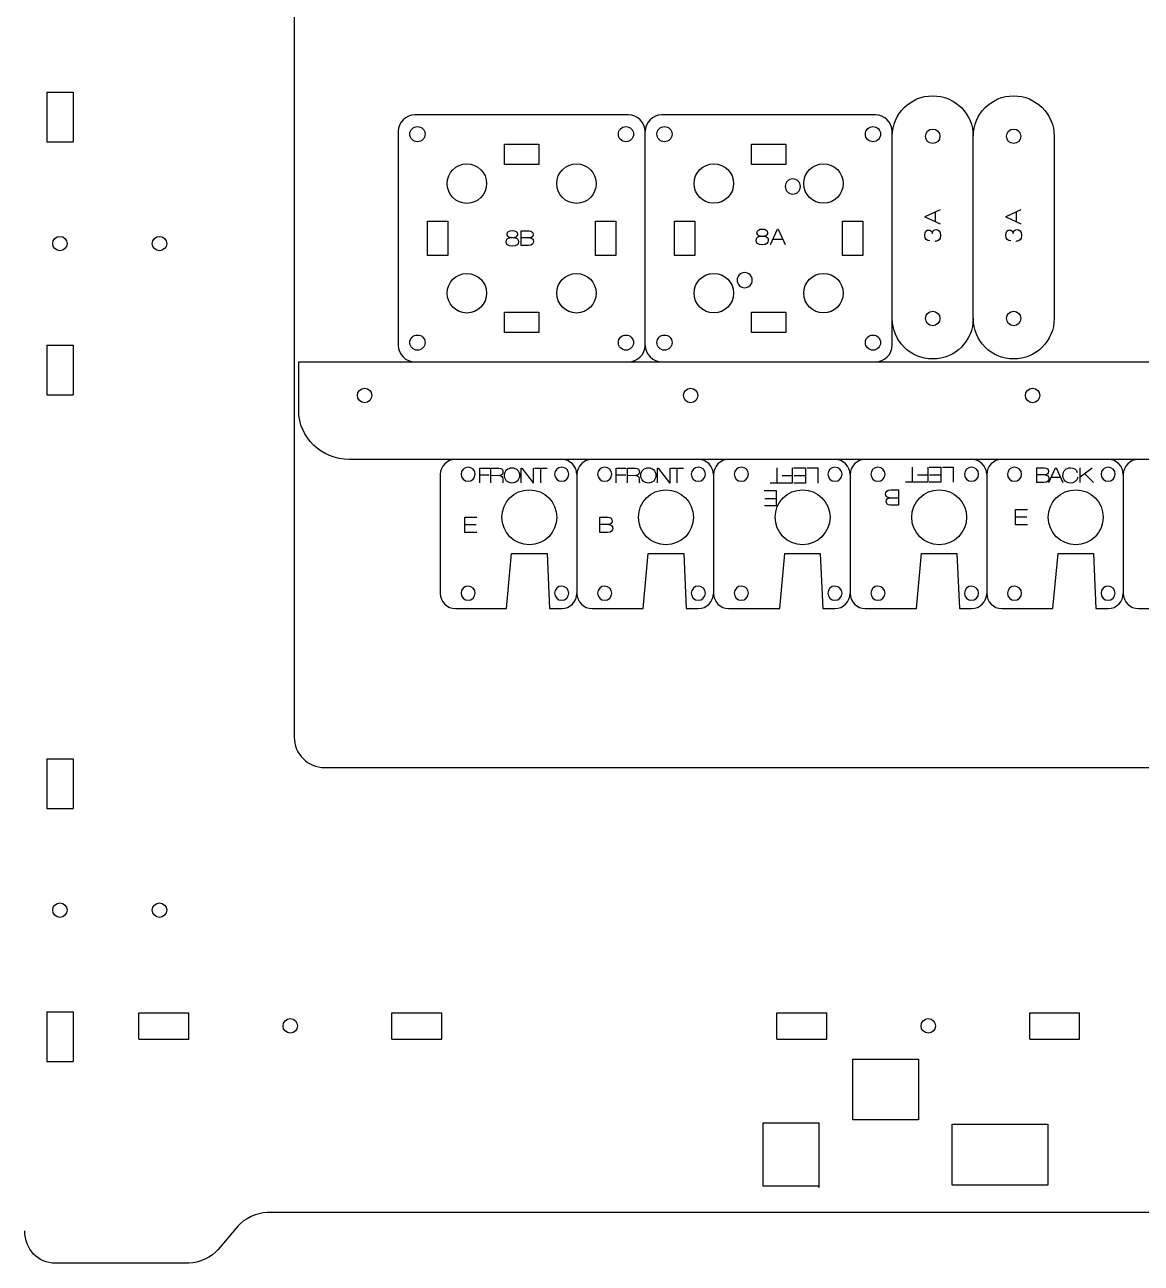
# Model space of a CAD drawing. Header units: millimetres. Extents: x -1145 to -73, y -501 to -113.
# Drawn here: x -430.2 to -209.6, y -500.6 to -255.9 of the extents above; entities that cross this region are included whole.
import ezdxf

# ---------------------------------------------------------------- set-up
doc = ezdxf.new("R2010")
doc.units = ezdxf.units.MM
doc.layers.add('CUTS', color=1, linetype='Continuous', true_color=0xff0000)
doc.layers.add('TEXT', color=5, linetype='Continuous', true_color=0x0000ff)

msp = doc.modelspace()

# ---------------------------------------------------------------- linework, layer by layer
at = {"layer": 'CUTS', "color": 1, "lineweight": 25, "true_color": 0xff0000}
for p, q in [((-425.9, -269.18), (-420.7, -269.18)), ((-425.9, -269.18), (-425.9, -279.02)), ((-420.7, -269.18), (-420.7, -279.02)), ((-425.9, -279.02), (-420.7, -279.02)), ((-425.9, -319.18), (-420.7, -319.18)), ((-425.9, -319.18), (-425.9, -329.02)), ((-420.7, -319.18), (-420.7, -329.02)), ((-425.9, -329.02), (-420.7, -329.02)), ((-425.9, -400.9), (-420.7, -400.9)), ((-425.9, -400.9), (-425.9, -410.75)), ((-420.7, -400.9), (-420.7, -410.75)), ((-425.9, -410.75), (-420.7, -410.75)), ((-425.9, -450.9), (-420.7, -450.9)), ((-425.9, -450.9), (-425.9, -460.75)), ((-420.7, -450.9), (-420.7, -460.75)), ((-407.69, -456.3), (-407.69, -451.1)), ((-407.69, -451.1), (-397.84, -451.1)), ((-397.84, -456.3), (-397.84, -451.1)), ((-357.69, -456.3), (-357.69, -451.1)), ((-357.69, -451.1), (-347.84, -451.1)), ((-347.84, -456.3), (-347.84, -451.1)), ((-281.6, -456.3), (-281.6, -451.1)), ((-281.6, -451.1), (-271.75, -451.1)), ((-271.75, -456.3), (-271.75, -451.1)), ((-231.6, -456.3), (-231.6, -451.1)), ((-231.6, -451.1), (-221.75, -451.1)), ((-221.75, -456.3), (-221.75, -451.1)), ((-407.69, -456.3), (-397.84, -456.3)), ((-357.69, -456.3), (-347.84, -456.3)), ((-281.6, -456.3), (-271.75, -456.3)), ((-231.6, -456.3), (-221.75, -456.3)), ((-425.9, -460.75), (-420.7, -460.75))]:
    msp.add_line(p, q, dxfattribs=at)
for points in [[(-376.99, -153.65), (-376.99, -396.65)], [(-310.94, -273.67), (-353.12, -273.68)], [(-262.12, -273.67), (-304.3, -273.68)], [(-108.37, -274.76), (-108.37, -351.38), (-113.58, -351.39), (-114.68, -341.76), (-362.93, -341.76), (-366.1, -341.76)], [(-356.44, -276.99), (-356.43, -319.17)], [(-307.61, -319.16), (-307.62, -276.98)], [(-258.79, -319.16), (-258.8, -276.98)], [(-242.79, -313.91), (-242.79, -277.91)], [(-226.79, -277.91), (-226.79, -313.91), (-226.79, -313.91)], [(-335.43, -279.48), (-328.63, -279.48), (-328.63, -283.48), (-335.43, -283.48), (-335.43, -279.48), (-335.43, -279.48)], [(-286.6, -279.48), (-279.8, -279.48), (-279.8, -283.48), (-286.6, -283.48), (-286.6, -279.48), (-286.6, -279.48)], [(-350.63, -294.68), (-346.63, -294.68), (-346.63, -301.48), (-350.63, -301.48), (-350.63, -294.68), (-350.63, -294.68)], [(-313.42, -301.49), (-317.42, -301.48), (-317.42, -294.68), (-313.42, -294.68), (-313.42, -301.49), (-313.42, -301.49)], [(-301.81, -294.68), (-297.81, -294.68), (-297.81, -301.48), (-301.81, -301.48), (-301.81, -294.68), (-301.81, -294.68)], [(-268.6, -294.68), (-264.6, -294.68), (-264.6, -301.48), (-268.6, -301.48), (-268.6, -294.68), (-268.6, -294.68)], [(-335.43, -312.68), (-328.63, -312.68), (-328.63, -316.68), (-335.43, -316.68), (-335.43, -312.68), (-335.43, -312.68)], [(-286.61, -316.68), (-286.6, -312.68), (-279.8, -312.68), (-279.8, -316.68), (-286.61, -316.68), (-286.61, -316.68)], [(-376.1, -332.12), (-376.1, -322.48), (-164.72, -322.48)], [(-348.11, -344.76), (-348.11, -368.23)], [(-321.11, -344.76), (-321.11, -368.23)], [(-294.12, -344.76), (-294.12, -368.23)], [(-267.12, -344.76), (-267.12, -368.23)], [(-240.12, -344.76), (-240.12, -368.23)], [(-213.13, -344.76), (-213.13, -368.23)], [(-345.11, -371.23), (-335.01, -371.23), (-334.01, -360.38), (-327.01, -360.38), (-327.01, -360.38), (-326.51, -371.23), (-324.11, -371.23)], [(-318.11, -371.23), (-308.01, -371.23), (-307.01, -360.38), (-300.01, -360.38), (-300.01, -360.38), (-299.51, -371.23), (-297.12, -371.23)], [(-291.12, -371.23), (-281.02, -371.23), (-280.02, -360.38), (-273.02, -360.38), (-272.52, -371.23), (-270.12, -371.23)], [(-264.12, -371.23), (-254.02, -371.23), (-253.02, -360.38), (-246.02, -360.38), (-246.02, -360.38), (-245.52, -371.23), (-243.12, -371.23)], [(-237.12, -371.23), (-227.03, -371.23), (-226.03, -360.38), (-219.03, -360.38), (-219.03, -360.38), (-218.53, -371.23), (-216.13, -371.23)], [(-210.13, -371.23), (-200.03, -371.23), (-199.03, -360.38), (-192.03, -360.38), (-192.03, -360.38), (-191.53, -371.23), (-189.13, -371.23)], [(-370.99, -402.65), (-112.19, -402.65), (-112.12, -402.59), (-112.12, -402.59)], [(-266.58, -460.25), (-253.58, -460.25), (-253.58, -472.25), (-266.58, -472.25), (-266.58, -460.25), (-266.58, -460.25)], [(-273.28, -485.35), (-284.28, -485.35), (-284.28, -472.85), (-273.28, -472.85), (-273.28, -485.65), (-273.28, -485.35), (-273.28, -485.35)], [(-246.98, -473.15), (-228.07, -473.15), (-228.07, -485.15), (-246.98, -485.15), (-246.98, -473.15), (-246.98, -473.15)], [(-121.04, -490.6), (-382.34, -490.6)], [(-388.14, -493.3), (-391.99, -497.9)], [(-397.78, -500.6), (-424.24, -500.6)]]:
    msp.add_lwpolyline(points, dxfattribs=at)
for points in [[(-258.79, -277.91), (-258.79, -273.49), (-255.21, -269.91), (-250.79, -269.91)], [(-250.79, -269.91), (-246.37, -269.91), (-242.79, -273.49), (-242.79, -277.91)], [(-242.79, -277.91), (-242.79, -273.49), (-239.21, -269.91), (-234.79, -269.91)], [(-234.79, -269.91), (-230.37, -269.91), (-226.79, -273.49), (-226.79, -277.91)], [(-353.12, -273.68), (-354.94, -273.68), (-356.44, -275.17), (-356.44, -276.99)], [(-307.62, -276.98), (-307.62, -275.16), (-309.12, -273.67), (-310.94, -273.67)], [(-304.3, -273.68), (-306.12, -273.68), (-307.61, -275.17), (-307.61, -276.99)], [(-258.8, -276.98), (-258.8, -275.16), (-260.29, -273.67), (-262.12, -273.67)], [(-354.13, -277.48), (-354.13, -276.65), (-353.46, -275.98), (-352.63, -275.98)], [(-352.63, -275.98), (-351.8, -275.98), (-351.13, -276.65), (-351.13, -277.48)], [(-312.92, -277.48), (-312.92, -276.65), (-312.25, -275.98), (-311.42, -275.98)], [(-311.42, -275.98), (-310.59, -275.98), (-309.92, -276.65), (-309.92, -277.48)], [(-305.31, -277.48), (-305.31, -276.65), (-304.64, -275.98), (-303.81, -275.98)], [(-303.81, -275.98), (-302.98, -275.98), (-302.31, -276.65), (-302.31, -277.48)], [(-264.1, -277.48), (-264.1, -276.65), (-263.43, -275.98), (-262.6, -275.98)], [(-262.6, -275.98), (-261.77, -275.98), (-261.1, -276.65), (-261.1, -277.48)], [(-252.22, -277.91), (-252.22, -277.12), (-251.58, -276.49), (-250.79, -276.49)], [(-250.79, -276.49), (-250.01, -276.49), (-249.37, -277.12), (-249.37, -277.91)], [(-236.22, -277.91), (-236.22, -277.12), (-235.58, -276.49), (-234.79, -276.49)], [(-234.79, -276.49), (-234.01, -276.49), (-233.37, -277.12), (-233.37, -277.91)], [(-352.63, -278.98), (-353.46, -278.98), (-354.13, -278.3), (-354.13, -277.48)], [(-351.13, -277.48), (-351.13, -278.3), (-351.8, -278.98), (-352.63, -278.98)], [(-311.42, -278.98), (-312.25, -278.98), (-312.92, -278.3), (-312.92, -277.48)], [(-309.92, -277.48), (-309.92, -278.3), (-310.59, -278.98), (-311.42, -278.98)], [(-303.81, -278.98), (-304.64, -278.98), (-305.31, -278.3), (-305.31, -277.48)], [(-302.31, -277.48), (-302.31, -278.3), (-302.98, -278.98), (-303.81, -278.98)], [(-262.6, -278.98), (-263.43, -278.98), (-264.1, -278.3), (-264.1, -277.48)], [(-261.1, -277.48), (-261.1, -278.3), (-261.77, -278.98), (-262.6, -278.98)], [(-250.79, -279.34), (-251.58, -279.34), (-252.22, -278.7), (-252.22, -277.91)], [(-249.37, -277.91), (-249.37, -278.7), (-250.01, -279.34), (-250.79, -279.34)], [(-234.79, -279.34), (-235.58, -279.34), (-236.22, -278.7), (-236.22, -277.91)], [(-233.37, -277.91), (-233.37, -278.7), (-234.01, -279.34), (-234.79, -279.34)], [(-346.75, -287.27), (-346.75, -285.11), (-345.01, -283.37), (-342.85, -283.37)], [(-342.85, -283.37), (-340.7, -283.37), (-338.95, -285.11), (-338.95, -287.27)], [(-325.1, -287.27), (-325.1, -285.11), (-323.35, -283.37), (-321.2, -283.37)], [(-321.2, -283.37), (-319.04, -283.37), (-317.3, -285.11), (-317.3, -287.27)], [(-297.95, -287.25), (-297.95, -285.1), (-296.2, -283.35), (-294.05, -283.35)], [(-294.05, -283.35), (-291.9, -283.35), (-290.15, -285.1), (-290.15, -287.25)], [(-276.29, -287.25), (-276.29, -285.1), (-274.55, -283.35), (-272.39, -283.35)], [(-272.39, -283.35), (-270.24, -283.35), (-268.49, -285.1), (-268.49, -287.25)], [(-278.45, -286.33), (-279.28, -286.33), (-279.95, -287), (-279.95, -287.83)], [(-276.95, -287.83), (-276.95, -287), (-277.62, -286.33), (-278.45, -286.33)], [(-342.85, -291.17), (-345.01, -291.17), (-346.75, -289.42), (-346.75, -287.27)], [(-338.95, -287.27), (-338.95, -289.42), (-340.7, -291.17), (-342.85, -291.17)], [(-321.2, -291.17), (-323.35, -291.17), (-325.1, -289.42), (-325.1, -287.27)], [(-317.3, -287.27), (-317.3, -289.42), (-319.04, -291.17), (-321.2, -291.17)], [(-294.05, -291.15), (-296.2, -291.15), (-297.95, -289.4), (-297.95, -287.25)], [(-290.15, -287.25), (-290.15, -289.4), (-291.9, -291.15), (-294.05, -291.15)], [(-279.95, -287.83), (-279.95, -288.66), (-279.28, -289.33), (-278.45, -289.33)], [(-278.45, -289.33), (-277.62, -289.33), (-276.95, -288.66), (-276.95, -287.83)], [(-272.39, -291.15), (-274.55, -291.15), (-276.29, -289.4), (-276.29, -287.25)], [(-268.49, -287.25), (-268.49, -289.4), (-270.24, -291.15), (-272.39, -291.15)], [(-424.72, -299.1), (-424.72, -298.31), (-424.08, -297.68), (-423.3, -297.68)], [(-423.3, -297.68), (-422.51, -297.68), (-421.87, -298.31), (-421.87, -299.1)], [(-405.04, -299.1), (-405.04, -298.31), (-404.4, -297.68), (-403.61, -297.68)], [(-403.61, -297.68), (-402.83, -297.68), (-402.19, -298.31), (-402.19, -299.1)], [(-423.3, -300.52), (-424.08, -300.52), (-424.72, -299.89), (-424.72, -299.1)], [(-421.87, -299.1), (-421.87, -299.89), (-422.51, -300.52), (-423.3, -300.52)], [(-403.61, -300.52), (-404.4, -300.52), (-405.04, -299.89), (-405.04, -299.1)], [(-402.19, -299.1), (-402.19, -299.89), (-402.83, -300.52), (-403.61, -300.52)], [(-346.75, -308.93), (-346.75, -306.77), (-345.01, -305.03), (-342.85, -305.03)], [(-342.85, -305.03), (-340.7, -305.03), (-338.95, -306.77), (-338.95, -308.93)], [(-325.1, -308.93), (-325.1, -306.77), (-323.35, -305.03), (-321.2, -305.03)], [(-321.2, -305.03), (-319.04, -305.03), (-317.3, -306.77), (-317.3, -308.93)], [(-297.95, -308.91), (-297.95, -306.75), (-296.2, -305.01), (-294.05, -305.01)], [(-294.05, -305.01), (-291.9, -305.01), (-290.15, -306.75), (-290.15, -308.91)], [(-287.95, -304.83), (-288.78, -304.83), (-289.45, -305.5), (-289.45, -306.33)], [(-286.45, -306.33), (-286.45, -305.5), (-287.12, -304.83), (-287.95, -304.83)], [(-276.29, -308.91), (-276.29, -306.75), (-274.55, -305.01), (-272.39, -305.01)], [(-272.39, -305.01), (-270.24, -305.01), (-268.49, -306.75), (-268.49, -308.91)], [(-289.45, -306.33), (-289.45, -307.16), (-288.78, -307.83), (-287.95, -307.83)], [(-287.95, -307.83), (-287.12, -307.83), (-286.45, -307.16), (-286.45, -306.33)], [(-342.85, -312.83), (-345.01, -312.83), (-346.75, -311.08), (-346.75, -308.93)], [(-338.95, -308.93), (-338.95, -311.08), (-340.7, -312.83), (-342.85, -312.83)], [(-321.2, -312.83), (-323.35, -312.83), (-325.1, -311.08), (-325.1, -308.93)], [(-317.3, -308.93), (-317.3, -311.08), (-319.04, -312.83), (-321.2, -312.83)], [(-294.05, -312.81), (-296.2, -312.81), (-297.95, -311.06), (-297.95, -308.91)], [(-290.15, -308.91), (-290.15, -311.06), (-291.9, -312.81), (-294.05, -312.81)], [(-272.39, -312.81), (-274.55, -312.81), (-276.29, -311.06), (-276.29, -308.91)], [(-268.49, -308.91), (-268.49, -311.06), (-270.24, -312.81), (-272.39, -312.81)], [(-252.22, -313.91), (-252.22, -313.12), (-251.58, -312.49), (-250.79, -312.49)], [(-250.79, -312.49), (-250.01, -312.49), (-249.37, -313.12), (-249.37, -313.91)], [(-236.22, -313.91), (-236.22, -313.12), (-235.58, -312.49), (-234.79, -312.49)], [(-234.79, -312.49), (-234.01, -312.49), (-233.37, -313.12), (-233.37, -313.91)], [(-250.79, -321.91), (-255.21, -321.91), (-258.79, -318.33), (-258.79, -313.91)], [(-250.79, -315.34), (-251.58, -315.34), (-252.22, -314.7), (-252.22, -313.91)], [(-249.37, -313.91), (-249.37, -314.7), (-250.01, -315.34), (-250.79, -315.34)], [(-242.79, -313.91), (-242.79, -318.33), (-246.37, -321.91), (-250.79, -321.91)], [(-234.79, -321.91), (-239.21, -321.91), (-242.79, -318.33), (-242.79, -313.91)], [(-234.79, -315.34), (-235.58, -315.34), (-236.22, -314.7), (-236.22, -313.91)], [(-226.79, -313.91), (-226.79, -318.33), (-230.37, -321.91), (-234.79, -321.91)], [(-233.37, -313.91), (-233.37, -314.7), (-234.01, -315.34), (-234.79, -315.34)], [(-354.13, -318.68), (-354.13, -317.85), (-353.46, -317.18), (-352.63, -317.18)], [(-352.63, -317.18), (-351.8, -317.18), (-351.13, -317.85), (-351.13, -318.68)], [(-312.92, -318.68), (-312.92, -317.85), (-312.25, -317.18), (-311.42, -317.18)], [(-311.42, -317.18), (-310.59, -317.18), (-309.92, -317.85), (-309.92, -318.68)], [(-305.31, -318.68), (-305.31, -317.85), (-304.64, -317.18), (-303.81, -317.18)], [(-303.81, -317.18), (-302.98, -317.18), (-302.31, -317.85), (-302.31, -318.68)], [(-264.1, -318.68), (-264.1, -317.85), (-263.43, -317.18), (-262.6, -317.18)], [(-262.6, -317.18), (-261.77, -317.18), (-261.1, -317.85), (-261.1, -318.68)], [(-356.43, -319.17), (-356.43, -321), (-354.93, -322.49), (-353.11, -322.49)], [(-352.63, -320.18), (-353.46, -320.18), (-354.13, -319.51), (-354.13, -318.68)], [(-351.13, -318.68), (-351.13, -319.51), (-351.8, -320.18), (-352.63, -320.18)], [(-311.42, -320.18), (-312.25, -320.18), (-312.92, -319.51), (-312.92, -318.68)], [(-309.92, -318.68), (-309.92, -319.51), (-310.59, -320.18), (-311.42, -320.18)], [(-310.93, -322.48), (-309.11, -322.48), (-307.61, -320.99), (-307.61, -319.16)], [(-307.6, -319.17), (-307.6, -321), (-306.11, -322.49), (-304.29, -322.49)], [(-303.81, -320.18), (-304.64, -320.18), (-305.31, -319.51), (-305.31, -318.68)], [(-302.31, -318.68), (-302.31, -319.51), (-302.98, -320.18), (-303.81, -320.18)], [(-262.6, -320.18), (-263.43, -320.18), (-264.1, -319.51), (-264.1, -318.68)], [(-261.1, -318.68), (-261.1, -319.51), (-261.77, -320.18), (-262.6, -320.18)], [(-262.11, -322.48), (-260.28, -322.48), (-258.79, -320.99), (-258.79, -319.16)], [(-364.5, -329.12), (-364.5, -328.34), (-363.87, -327.7), (-363.08, -327.7)], [(-363.08, -327.7), (-362.29, -327.7), (-361.65, -328.34), (-361.65, -329.12)], [(-300.05, -329.12), (-300.05, -328.34), (-299.42, -327.7), (-298.63, -327.7)], [(-298.63, -327.7), (-297.84, -327.7), (-297.2, -328.34), (-297.2, -329.12)], [(-232.48, -329.12), (-232.48, -328.34), (-231.84, -327.7), (-231.05, -327.7)], [(-231.05, -327.7), (-230.26, -327.7), (-229.63, -328.34), (-229.63, -329.12)], [(-363.08, -330.55), (-363.87, -330.55), (-364.5, -329.91), (-364.5, -329.12)], [(-361.65, -329.12), (-361.65, -329.91), (-362.29, -330.55), (-363.08, -330.55)], [(-298.63, -330.55), (-299.42, -330.55), (-300.05, -329.91), (-300.05, -329.12)], [(-297.2, -329.12), (-297.2, -329.91), (-297.84, -330.55), (-298.63, -330.55)], [(-231.05, -330.55), (-231.84, -330.55), (-232.48, -329.91), (-232.48, -329.12)], [(-229.63, -329.12), (-229.63, -329.91), (-230.26, -330.55), (-231.05, -330.55)], [(-366.1, -341.76), (-371.6, -341.76), (-376.1, -337.43), (-376.1, -332.12)], [(-345.11, -341.76), (-346.77, -341.76), (-348.11, -343.11), (-348.11, -344.76)], [(-321.11, -344.76), (-321.11, -343.11), (-322.45, -341.76), (-324.11, -341.76)], [(-318.11, -341.76), (-319.77, -341.76), (-321.11, -343.11), (-321.11, -344.76)], [(-294.12, -344.76), (-294.12, -343.11), (-295.46, -341.76), (-297.12, -341.76)], [(-291.12, -341.76), (-292.77, -341.76), (-294.12, -343.11), (-294.12, -344.76)], [(-267.12, -344.76), (-267.12, -343.11), (-268.46, -341.76), (-270.12, -341.76)], [(-264.12, -341.76), (-265.78, -341.76), (-267.12, -343.11), (-267.12, -344.76)], [(-240.12, -344.76), (-240.12, -343.11), (-241.47, -341.76), (-243.12, -341.76)], [(-237.12, -341.76), (-238.78, -341.76), (-240.12, -343.11), (-240.12, -344.76)], [(-213.13, -344.76), (-213.13, -343.11), (-214.47, -341.76), (-216.13, -341.76)], [(-210.13, -341.76), (-211.79, -341.76), (-213.13, -343.11), (-213.13, -344.76)], [(-342.6, -343.3), (-343.38, -343.29), (-344.01, -343.92), (-344.01, -344.69)], [(-344.01, -344.69), (-344.01, -345.46), (-343.39, -346.09), (-342.61, -346.09)], [(-342.61, -346.09), (-341.84, -346.1), (-341.21, -345.47), (-341.21, -344.7)], [(-341.21, -344.7), (-341.21, -343.93), (-341.83, -343.3), (-342.6, -343.3)], [(-324.11, -343.3), (-324.88, -343.29), (-325.51, -343.92), (-325.51, -344.69)], [(-325.51, -344.69), (-325.51, -345.46), (-324.89, -346.09), (-324.12, -346.09)], [(-324.12, -346.09), (-323.34, -346.1), (-322.71, -345.47), (-322.71, -344.7)], [(-322.71, -344.7), (-322.71, -343.93), (-323.33, -343.3), (-324.11, -343.3)], [(-315.61, -343.3), (-316.38, -343.29), (-317.01, -343.92), (-317.01, -344.69)], [(-317.01, -344.69), (-317.01, -345.46), (-316.39, -346.09), (-315.62, -346.09)], [(-315.62, -346.09), (-314.84, -346.1), (-314.21, -345.47), (-314.21, -344.7)], [(-314.21, -344.7), (-314.21, -343.93), (-314.83, -343.3), (-315.61, -343.3)], [(-298.51, -344.69), (-298.52, -345.46), (-297.89, -346.09), (-297.12, -346.09)], [(-297.11, -343.3), (-297.88, -343.29), (-298.51, -343.92), (-298.51, -344.69)], [(-297.12, -346.09), (-296.35, -346.1), (-295.72, -345.47), (-295.72, -344.7)], [(-295.72, -344.7), (-295.71, -343.93), (-296.34, -343.3), (-297.11, -343.3)], [(-290.01, -344.69), (-290.02, -345.46), (-289.39, -346.09), (-288.62, -346.09)], [(-288.61, -343.3), (-289.38, -343.29), (-290.01, -343.92), (-290.01, -344.69)], [(-288.62, -346.09), (-287.85, -346.1), (-287.22, -345.47), (-287.21, -344.7)], [(-287.21, -344.7), (-287.21, -343.93), (-287.84, -343.3), (-288.61, -343.3)], [(-270.11, -343.3), (-270.89, -343.29), (-271.51, -343.92), (-271.52, -344.69)], [(-271.52, -344.69), (-271.52, -345.46), (-270.9, -346.09), (-270.12, -346.09)], [(-270.12, -346.09), (-269.35, -346.1), (-268.72, -345.47), (-268.72, -344.7)], [(-268.72, -344.7), (-268.72, -343.93), (-269.34, -343.3), (-270.11, -343.3)], [(-261.61, -343.3), (-262.39, -343.29), (-263.02, -343.92), (-263.02, -344.69)], [(-263.02, -344.69), (-263.02, -345.46), (-262.4, -346.09), (-261.62, -346.09)], [(-261.62, -346.09), (-260.85, -346.1), (-260.22, -345.47), (-260.22, -344.7)], [(-260.22, -344.7), (-260.22, -343.93), (-260.84, -343.3), (-261.61, -343.3)], [(-243.12, -343.3), (-243.89, -343.29), (-244.52, -343.92), (-244.52, -344.69)], [(-244.52, -344.69), (-244.52, -345.46), (-243.9, -346.09), (-243.13, -346.09)], [(-243.13, -346.09), (-242.35, -346.1), (-241.72, -345.47), (-241.72, -344.7)], [(-241.72, -344.7), (-241.72, -343.93), (-242.34, -343.3), (-243.12, -343.3)], [(-236.02, -344.69), (-236.03, -345.46), (-235.4, -346.09), (-234.63, -346.09)], [(-234.62, -343.3), (-235.39, -343.29), (-236.02, -343.92), (-236.02, -344.69)], [(-234.63, -346.09), (-233.86, -346.1), (-233.23, -345.47), (-233.22, -344.7)], [(-233.22, -344.7), (-233.22, -343.93), (-233.85, -343.3), (-234.62, -343.3)], [(-217.52, -344.69), (-217.53, -345.46), (-216.9, -346.09), (-216.13, -346.09)], [(-216.12, -343.3), (-216.89, -343.29), (-217.52, -343.92), (-217.52, -344.69)], [(-216.13, -346.09), (-215.36, -346.1), (-214.73, -345.47), (-214.72, -344.7)], [(-214.72, -344.7), (-214.72, -343.93), (-215.35, -343.3), (-216.12, -343.3)], [(-335.94, -353.19), (-335.94, -350.2), (-333.51, -347.77), (-330.51, -347.77)], [(-330.51, -347.77), (-327.51, -347.77), (-325.09, -350.2), (-325.09, -353.19)], [(-308.94, -353.19), (-308.94, -350.2), (-306.51, -347.77), (-303.51, -347.77)], [(-303.51, -347.77), (-300.52, -347.77), (-298.09, -350.2), (-298.09, -353.19)], [(-281.94, -353.19), (-281.94, -350.2), (-279.51, -347.77), (-276.52, -347.77)], [(-276.52, -347.77), (-273.52, -347.77), (-271.09, -350.2), (-271.09, -353.19)], [(-254.94, -353.19), (-254.94, -350.2), (-252.52, -347.77), (-249.52, -347.77)], [(-249.52, -347.77), (-246.52, -347.77), (-244.09, -350.2), (-244.09, -353.19)], [(-227.95, -353.19), (-227.95, -350.2), (-225.52, -347.77), (-222.53, -347.77)], [(-222.53, -347.77), (-219.53, -347.77), (-217.1, -350.2), (-217.1, -353.19)], [(-330.51, -358.62), (-333.51, -358.62), (-335.94, -356.19), (-335.94, -353.19)], [(-325.09, -353.19), (-325.09, -356.19), (-327.51, -358.62), (-330.51, -358.62)], [(-303.51, -358.62), (-306.51, -358.62), (-308.94, -356.19), (-308.94, -353.19)], [(-298.09, -353.19), (-298.09, -356.19), (-300.52, -358.62), (-303.51, -358.62)], [(-276.52, -358.62), (-279.51, -358.62), (-281.94, -356.19), (-281.94, -353.19)], [(-271.09, -353.19), (-271.09, -356.19), (-273.52, -358.62), (-276.52, -358.62)], [(-249.52, -358.62), (-252.52, -358.62), (-254.94, -356.19), (-254.94, -353.19)], [(-244.09, -353.19), (-244.09, -356.19), (-246.52, -358.62), (-249.52, -358.62)], [(-222.53, -358.62), (-225.52, -358.62), (-227.95, -356.19), (-227.95, -353.19)], [(-217.1, -353.19), (-217.1, -356.19), (-219.53, -358.62), (-222.53, -358.62)], [(-342.6, -366.8), (-343.38, -366.79), (-344.01, -367.42), (-344.01, -368.19)], [(-341.21, -368.2), (-341.2, -367.43), (-341.83, -366.8), (-342.6, -366.8)], [(-324.11, -366.8), (-324.88, -366.79), (-325.51, -367.42), (-325.51, -368.19)], [(-322.71, -368.2), (-322.71, -367.43), (-323.33, -366.8), (-324.11, -366.8)], [(-315.61, -366.8), (-316.38, -366.79), (-317.01, -367.42), (-317.01, -368.19)], [(-314.21, -368.2), (-314.21, -367.43), (-314.83, -366.8), (-315.61, -366.8)], [(-297.11, -366.8), (-297.88, -366.79), (-298.51, -367.42), (-298.51, -368.19)], [(-295.72, -368.2), (-295.71, -367.43), (-296.34, -366.8), (-297.11, -366.8)], [(-288.61, -366.8), (-289.38, -366.79), (-290.01, -367.42), (-290.01, -368.19)], [(-287.21, -368.2), (-287.21, -367.43), (-287.84, -366.8), (-288.61, -366.8)], [(-270.11, -366.8), (-270.89, -366.79), (-271.51, -367.42), (-271.52, -368.19)], [(-268.72, -368.2), (-268.72, -367.43), (-269.34, -366.8), (-270.11, -366.8)], [(-261.61, -366.8), (-262.39, -366.79), (-263.02, -367.42), (-263.02, -368.19)], [(-260.22, -368.2), (-260.21, -367.43), (-260.84, -366.8), (-261.61, -366.8)], [(-243.12, -366.8), (-243.89, -366.79), (-244.52, -367.42), (-244.52, -368.19)], [(-241.72, -368.2), (-241.72, -367.43), (-242.34, -366.8), (-243.12, -366.8)], [(-234.62, -366.8), (-235.39, -366.79), (-236.02, -367.42), (-236.02, -368.19)], [(-233.22, -368.2), (-233.22, -367.43), (-233.85, -366.8), (-234.62, -366.8)], [(-216.12, -366.8), (-216.9, -366.79), (-217.52, -367.42), (-217.53, -368.19)], [(-214.73, -368.2), (-214.72, -367.43), (-215.35, -366.8), (-216.12, -366.8)], [(-348.11, -368.23), (-348.11, -369.89), (-346.77, -371.23), (-345.11, -371.23)], [(-344.01, -368.19), (-344.01, -368.96), (-343.39, -369.59), (-342.61, -369.59)], [(-342.61, -369.59), (-341.84, -369.6), (-341.21, -368.97), (-341.21, -368.2)], [(-325.51, -368.19), (-325.51, -368.96), (-324.89, -369.59), (-324.12, -369.59)], [(-324.12, -369.59), (-323.34, -369.6), (-322.71, -368.97), (-322.71, -368.2)], [(-324.11, -371.23), (-322.45, -371.23), (-321.11, -369.89), (-321.11, -368.23)], [(-321.11, -368.23), (-321.11, -369.89), (-319.77, -371.23), (-318.11, -371.23)], [(-317.01, -368.19), (-317.01, -368.96), (-316.39, -369.59), (-315.62, -369.59)], [(-315.62, -369.59), (-314.84, -369.6), (-314.21, -368.97), (-314.21, -368.2)], [(-298.51, -368.19), (-298.52, -368.96), (-297.89, -369.59), (-297.12, -369.59)], [(-297.12, -369.59), (-296.35, -369.6), (-295.72, -368.97), (-295.72, -368.2)], [(-297.12, -371.23), (-295.46, -371.23), (-294.12, -369.89), (-294.12, -368.23)], [(-294.12, -368.23), (-294.12, -369.89), (-292.77, -371.23), (-291.12, -371.23)], [(-290.01, -368.19), (-290.02, -368.96), (-289.39, -369.59), (-288.62, -369.59)], [(-288.62, -369.59), (-287.85, -369.6), (-287.22, -368.97), (-287.21, -368.2)], [(-271.52, -368.19), (-271.52, -368.96), (-270.9, -369.59), (-270.12, -369.59)], [(-270.12, -369.59), (-269.35, -369.6), (-268.72, -368.97), (-268.72, -368.2)], [(-270.12, -371.23), (-268.46, -371.23), (-267.12, -369.89), (-267.12, -368.23)], [(-267.12, -368.23), (-267.12, -369.89), (-265.78, -371.23), (-264.12, -371.23)], [(-263.02, -368.19), (-263.02, -368.96), (-262.4, -369.59), (-261.62, -369.59)], [(-261.62, -369.59), (-260.85, -369.6), (-260.22, -368.97), (-260.22, -368.2)], [(-244.52, -368.19), (-244.52, -368.96), (-243.9, -369.59), (-243.13, -369.59)], [(-243.13, -369.59), (-242.35, -369.6), (-241.72, -368.97), (-241.72, -368.2)], [(-243.12, -371.23), (-241.47, -371.23), (-240.12, -369.89), (-240.12, -368.23)], [(-240.12, -368.23), (-240.12, -369.89), (-238.78, -371.23), (-237.12, -371.23)], [(-236.02, -368.19), (-236.03, -368.96), (-235.4, -369.59), (-234.63, -369.59)], [(-234.63, -369.59), (-233.86, -369.6), (-233.23, -368.97), (-233.22, -368.2)], [(-217.53, -368.19), (-217.53, -368.96), (-216.91, -369.59), (-216.13, -369.59)], [(-216.13, -369.59), (-215.36, -369.6), (-214.73, -368.97), (-214.73, -368.2)], [(-216.13, -371.23), (-214.47, -371.23), (-213.13, -369.89), (-213.13, -368.23)], [(-213.13, -368.23), (-213.13, -369.89), (-211.79, -371.23), (-210.13, -371.23)], [(-376.99, -396.65), (-376.99, -399.97), (-374.3, -402.65), (-370.99, -402.65)], [(-424.72, -430.82), (-424.72, -430.04), (-424.08, -429.4), (-423.3, -429.4)], [(-423.3, -429.4), (-422.51, -429.4), (-421.87, -430.04), (-421.87, -430.82)], [(-405.04, -430.82), (-405.04, -430.03), (-404.4, -429.4), (-403.61, -429.4)], [(-403.61, -429.4), (-402.83, -429.4), (-402.19, -430.03), (-402.19, -430.82)], [(-423.3, -432.25), (-424.08, -432.25), (-424.72, -431.61), (-424.72, -430.82)], [(-421.87, -430.82), (-421.87, -431.61), (-422.51, -432.25), (-423.3, -432.25)], [(-403.61, -432.25), (-404.4, -432.25), (-405.04, -431.61), (-405.04, -430.82)], [(-402.19, -430.82), (-402.19, -431.61), (-402.83, -432.25), (-403.61, -432.25)], [(-379.19, -453.7), (-379.19, -452.91), (-378.55, -452.27), (-377.77, -452.27)], [(-377.77, -452.27), (-376.98, -452.27), (-376.34, -452.91), (-376.34, -453.7)], [(-253.1, -453.7), (-253.1, -452.91), (-252.46, -452.27), (-251.67, -452.27)], [(-251.67, -452.27), (-250.89, -452.27), (-250.25, -452.91), (-250.25, -453.7)], [(-377.77, -455.12), (-378.55, -455.12), (-379.19, -454.48), (-379.19, -453.7)], [(-376.34, -453.7), (-376.34, -454.48), (-376.98, -455.12), (-377.77, -455.12)], [(-251.67, -455.12), (-252.46, -455.12), (-253.1, -454.48), (-253.1, -453.7)], [(-250.25, -453.7), (-250.25, -454.48), (-250.89, -455.12), (-251.67, -455.12)], [(-382.34, -490.6), (-384.28, -490.6), (-386.89, -491.82), (-388.14, -493.3)], [(-424.24, -500.6), (-427.54, -500.6), (-430.24, -497.9), (-430.24, -494.2)], [(-391.99, -497.9), (-393.23, -499.38), (-395.84, -500.6), (-397.78, -500.6)]]:
    msp.add_open_spline(points, degree=3, dxfattribs=at)
at = {"layer": 'TEXT', "color": 5, "lineweight": 25, "true_color": 0x0000ff}
for points in [[(-249.28, -295.29), (-252.3, -293.9), (-252.3, -293.79), (-249.28, -292.4)], [(-250.28, -292.86), (-250.28, -294.84)], [(-233.28, -295.29), (-236.3, -293.9), (-236.3, -293.79), (-233.28, -292.4)], [(-234.28, -292.86), (-234.28, -294.84)], [(-334.22, -297.93), (-334.22, -297.92)], [(-334.22, -297.93), (-333.53, -297.93)], [(-333.53, -297.92), (-333.53, -297.93)], [(-332.12, -296.59), (-330.56, -296.59)], [(-330.66, -299.47), (-332.12, -299.47), (-332.12, -296.59), (-332.12, -296.59)], [(-330.42, -297.96), (-332.12, -297.96)], [(-330.42, -297.96), (-330.42, -297.97)], [(-284.82, -297.65), (-284.82, -297.64)], [(-284.82, -297.65), (-284.14, -297.65)], [(-284.14, -297.64), (-284.14, -297.65)], [(-282.84, -299.31), (-281.45, -296.29), (-281.34, -296.29), (-279.95, -299.31)], [(-280.41, -298.31), (-282.39, -298.31)], [(-250.9, -297.13), (-250.89, -297.13)], [(-234.9, -297.13), (-234.89, -297.13)], [(-340.33, -346.37), (-340.33, -343.49), (-338.31, -343.49)], [(-340.33, -344.83), (-338.43, -344.83)], [(-338.1, -346.37), (-338.1, -343.49), (-336.52, -343.49)], [(-336.42, -344.97), (-338.1, -344.98)], [(-336.41, -344.96), (-336.42, -344.97)], [(-332.13, -346.37), (-332.13, -343.49), (-332.02, -343.49), (-329.76, -346.37), (-329.67, -346.37), (-329.67, -343.49)], [(-329.5, -343.5), (-327.02, -343.5)], [(-328.25, -346.37), (-328.25, -343.5)], [(-313.36, -346.37), (-313.36, -343.49), (-311.35, -343.49)], [(-313.36, -344.83), (-311.47, -344.83)], [(-311.14, -346.37), (-311.14, -343.49), (-309.56, -343.49)], [(-309.45, -344.97), (-311.14, -344.98)], [(-309.45, -344.96), (-309.45, -344.97)], [(-305.16, -346.37), (-305.16, -343.49), (-305.06, -343.49), (-302.79, -346.37), (-302.7, -346.37), (-302.7, -343.49)], [(-302.54, -343.49), (-300.06, -343.49)], [(-301.29, -346.37), (-301.29, -343.49)], [(-281.62, -343.43), (-281.62, -346.43)], [(-278.54, -343.43), (-278.54, -346.43), (-280.65, -346.43)], [(-278.54, -345.03), (-280.53, -345.03)], [(-278.28, -343.43), (-275.92, -343.43), (-275.92, -346.43), (-278.25, -346.43)], [(-275.92, -345.03), (-278.16, -345.03)], [(-275.63, -343.43), (-273.52, -343.43), (-273.52, -346.43)], [(-254.86, -343.28), (-254.86, -346.28)], [(-251.78, -343.28), (-251.78, -346.28), (-253.89, -346.28)], [(-251.78, -344.88), (-253.77, -344.88)], [(-251.52, -343.28), (-249.16, -343.28), (-249.16, -346.28), (-251.5, -346.28)], [(-249.16, -344.88), (-251.4, -344.88)], [(-248.87, -343.28), (-246.77, -343.28), (-246.77, -346.28)], [(-230.24, -343.43), (-228.68, -343.43)], [(-228.79, -346.3), (-230.24, -346.3), (-230.24, -343.43), (-230.24, -343.43)], [(-228.55, -344.8), (-230.24, -344.8)], [(-228.55, -344.8), (-228.55, -344.8)], [(-227.82, -346.3), (-226.5, -343.43), (-226.4, -343.43), (-225.08, -346.3)], [(-221.64, -345.23), (-219.28, -343.43)], [(-221.64, -346.3), (-221.64, -343.43)], [(-220.77, -344.57), (-219.01, -346.3)], [(-280.32, -346.43), (-282.91, -346.43)], [(-253.56, -346.28), (-256.15, -346.28)], [(-225.52, -345.35), (-227.39, -345.35)], [(-284.1, -347.9), (-281.72, -347.9), (-281.72, -350.92), (-284.07, -350.92)], [(-281.72, -349.52), (-283.97, -349.52)], [(-259.34, -349.33), (-257.55, -349.34)], [(-259.34, -349.34), (-259.34, -349.33)], [(-259.08, -347.75), (-257.55, -347.75), (-257.55, -350.77), (-257.55, -350.77)], [(-257.55, -350.77), (-259.19, -350.77)], [(-232.04, -354.71), (-234.41, -354.71), (-234.41, -351.68), (-232.06, -351.68)], [(-340.89, -356.22), (-343.27, -356.22), (-343.27, -353.19), (-340.91, -353.19)], [(-343.27, -354.6), (-341.01, -354.6)], [(-316.58, -353.19), (-314.94, -353.19)], [(-315.05, -356.22), (-316.58, -356.22), (-316.58, -353.19), (-316.58, -353.19)], [(-314.8, -354.63), (-316.58, -354.63)], [(-314.8, -354.63), (-314.8, -354.64)], [(-234.41, -353.09), (-232.16, -353.09)]]:
    msp.add_lwpolyline(points, dxfattribs=at)
for points in [[(-335.07, -298.78), (-335.07, -298.3), (-334.82, -297.99), (-334.22, -297.93)], [(-334.91, -297.27), (-334.91, -296.77), (-334.55, -296.52), (-333.88, -296.52)], [(-334.22, -297.92), (-334.76, -297.88), (-334.91, -297.52), (-334.91, -297.27)], [(-333.88, -296.52), (-333.21, -296.52), (-332.84, -296.77), (-332.84, -297.27)], [(-332.84, -297.27), (-332.84, -297.52), (-333, -297.88), (-333.53, -297.92)], [(-333.53, -297.93), (-332.93, -297.99), (-332.68, -298.3), (-332.68, -298.78)], [(-330.56, -296.59), (-330.11, -296.59), (-329.79, -296.84), (-329.79, -297.31)], [(-329.79, -297.31), (-329.79, -297.64), (-330.08, -297.97), (-330.42, -297.96)], [(-330.42, -297.97), (-330.05, -297.98), (-329.7, -298.18), (-329.7, -298.69)], [(-285.67, -298.5), (-285.67, -298.03), (-285.42, -297.71), (-284.82, -297.65)], [(-284.48, -299.36), (-285.38, -299.36), (-285.67, -298.96), (-285.67, -298.5)], [(-285.52, -296.99), (-285.52, -296.5), (-285.15, -296.24), (-284.48, -296.24)], [(-284.82, -297.64), (-285.36, -297.6), (-285.52, -297.24), (-285.52, -296.99)], [(-284.48, -296.24), (-283.81, -296.24), (-283.44, -296.5), (-283.44, -296.99)], [(-283.29, -298.5), (-283.29, -298.96), (-283.58, -299.36), (-284.48, -299.36)], [(-283.44, -296.99), (-283.44, -297.24), (-283.6, -297.6), (-284.14, -297.64)], [(-284.14, -297.65), (-283.54, -297.71), (-283.29, -298.03), (-283.29, -298.5)], [(-252.35, -297.45), (-252.35, -296.74), (-252.03, -296.43), (-251.57, -296.43)], [(-251.35, -298.58), (-251.96, -298.55), (-252.35, -298.29), (-252.35, -297.45)], [(-251.57, -296.43), (-251.27, -296.43), (-250.95, -296.6), (-250.9, -297.13)], [(-250.89, -297.13), (-250.83, -296.56), (-250.49, -296.36), (-250.09, -296.36)], [(-249.24, -297.52), (-249.24, -298.3), (-249.62, -298.67), (-250.22, -298.67)], [(-250.09, -296.36), (-249.76, -296.36), (-249.24, -296.58), (-249.24, -297.52)], [(-236.35, -297.45), (-236.35, -296.74), (-236.03, -296.43), (-235.57, -296.43)], [(-235.35, -298.58), (-235.96, -298.55), (-236.35, -298.29), (-236.35, -297.45)], [(-235.57, -296.43), (-235.27, -296.43), (-234.95, -296.6), (-234.9, -297.13)], [(-234.89, -297.13), (-234.83, -296.56), (-234.49, -296.36), (-234.09, -296.36)], [(-233.23, -297.52), (-233.23, -298.3), (-233.62, -298.67), (-234.22, -298.67)], [(-234.09, -296.36), (-233.76, -296.36), (-233.23, -296.58), (-233.23, -297.52)], [(-333.88, -299.63), (-334.77, -299.63), (-335.07, -299.24), (-335.07, -298.78)], [(-332.68, -298.78), (-332.68, -299.24), (-332.98, -299.63), (-333.88, -299.63)], [(-329.7, -298.69), (-329.7, -299.02), (-329.91, -299.47), (-330.66, -299.47)], [(-250.22, -298.67), (-250.24, -298.67), (-250.28, -298.66), (-250.31, -298.66)], [(-234.22, -298.67), (-234.24, -298.67), (-234.28, -298.66), (-234.31, -298.66)], [(-336.52, -343.49), (-335.95, -343.49), (-335.73, -343.77), (-335.73, -344.28)], [(-336.42, -344.97), (-335.97, -344.98), (-335.78, -345.18), (-335.78, -345.57)], [(-335.73, -344.28), (-335.73, -344.55), (-335.91, -344.94), (-336.41, -344.96)], [(-335.44, -344.93), (-335.44, -343.98), (-334.77, -343.43), (-333.95, -343.43)], [(-333.95, -346.43), (-334.77, -346.43), (-335.44, -345.88), (-335.44, -344.93)], [(-333.95, -343.43), (-333.13, -343.43), (-332.46, -343.98), (-332.46, -344.93)], [(-332.46, -344.93), (-332.46, -345.88), (-333.13, -346.43), (-333.95, -346.43)], [(-309.56, -343.49), (-308.98, -343.49), (-308.76, -343.77), (-308.76, -344.28)], [(-308.76, -344.28), (-308.76, -344.55), (-308.95, -344.94), (-309.45, -344.96)], [(-309.45, -344.97), (-309.01, -344.97), (-308.82, -345.18), (-308.82, -345.57)], [(-308.48, -344.93), (-308.48, -343.98), (-307.81, -343.43), (-306.99, -343.43)], [(-306.99, -346.43), (-307.81, -346.43), (-308.48, -345.88), (-308.48, -344.93)], [(-306.99, -343.43), (-306.17, -343.43), (-305.5, -343.98), (-305.5, -344.93)], [(-305.5, -344.93), (-305.5, -345.88), (-306.17, -346.43), (-306.99, -346.43)], [(-228.68, -343.43), (-228.23, -343.43), (-227.91, -343.68), (-227.91, -344.14)], [(-227.91, -344.14), (-227.91, -344.48), (-228.21, -344.8), (-228.55, -344.8)], [(-228.55, -344.8), (-228.17, -344.82), (-227.82, -345.02), (-227.82, -345.52)], [(-225.07, -344.93), (-225.07, -343.98), (-224.4, -343.43), (-223.58, -343.43)], [(-223.58, -346.43), (-224.4, -346.43), (-225.07, -345.88), (-225.07, -344.93)], [(-223.58, -343.43), (-222.9, -343.43), (-222.36, -343.71), (-222.21, -344.33)], [(-335.78, -345.57), (-335.78, -345.68), (-335.77, -346.25), (-335.72, -346.37)], [(-308.82, -345.57), (-308.82, -345.68), (-308.81, -346.25), (-308.75, -346.37)], [(-227.82, -345.52), (-227.82, -345.86), (-228.04, -346.3), (-228.79, -346.3)], [(-222.14, -345.28), (-222.22, -346.05), (-222.91, -346.43), (-223.58, -346.43)], [(-260.1, -348.57), (-260.1, -348.22), (-259.87, -347.75), (-259.08, -347.75)], [(-259.34, -349.33), (-259.73, -349.31), (-260.1, -349.1), (-260.1, -348.57)], [(-260.01, -350.02), (-260.01, -349.67), (-259.69, -349.33), (-259.34, -349.34)], [(-259.19, -350.77), (-259.67, -350.77), (-260.01, -350.51), (-260.01, -350.02)], [(-314.94, -353.19), (-314.46, -353.19), (-314.13, -353.45), (-314.13, -353.94)], [(-314.13, -353.94), (-314.13, -354.3), (-314.44, -354.64), (-314.8, -354.63)], [(-314.8, -354.64), (-314.41, -354.65), (-314.04, -354.87), (-314.04, -355.39)], [(-314.04, -355.39), (-314.04, -355.75), (-314.26, -356.22), (-315.05, -356.22)]]:
    msp.add_open_spline(points, degree=3, dxfattribs=at)

doc.saveas('drawing.dxf')
